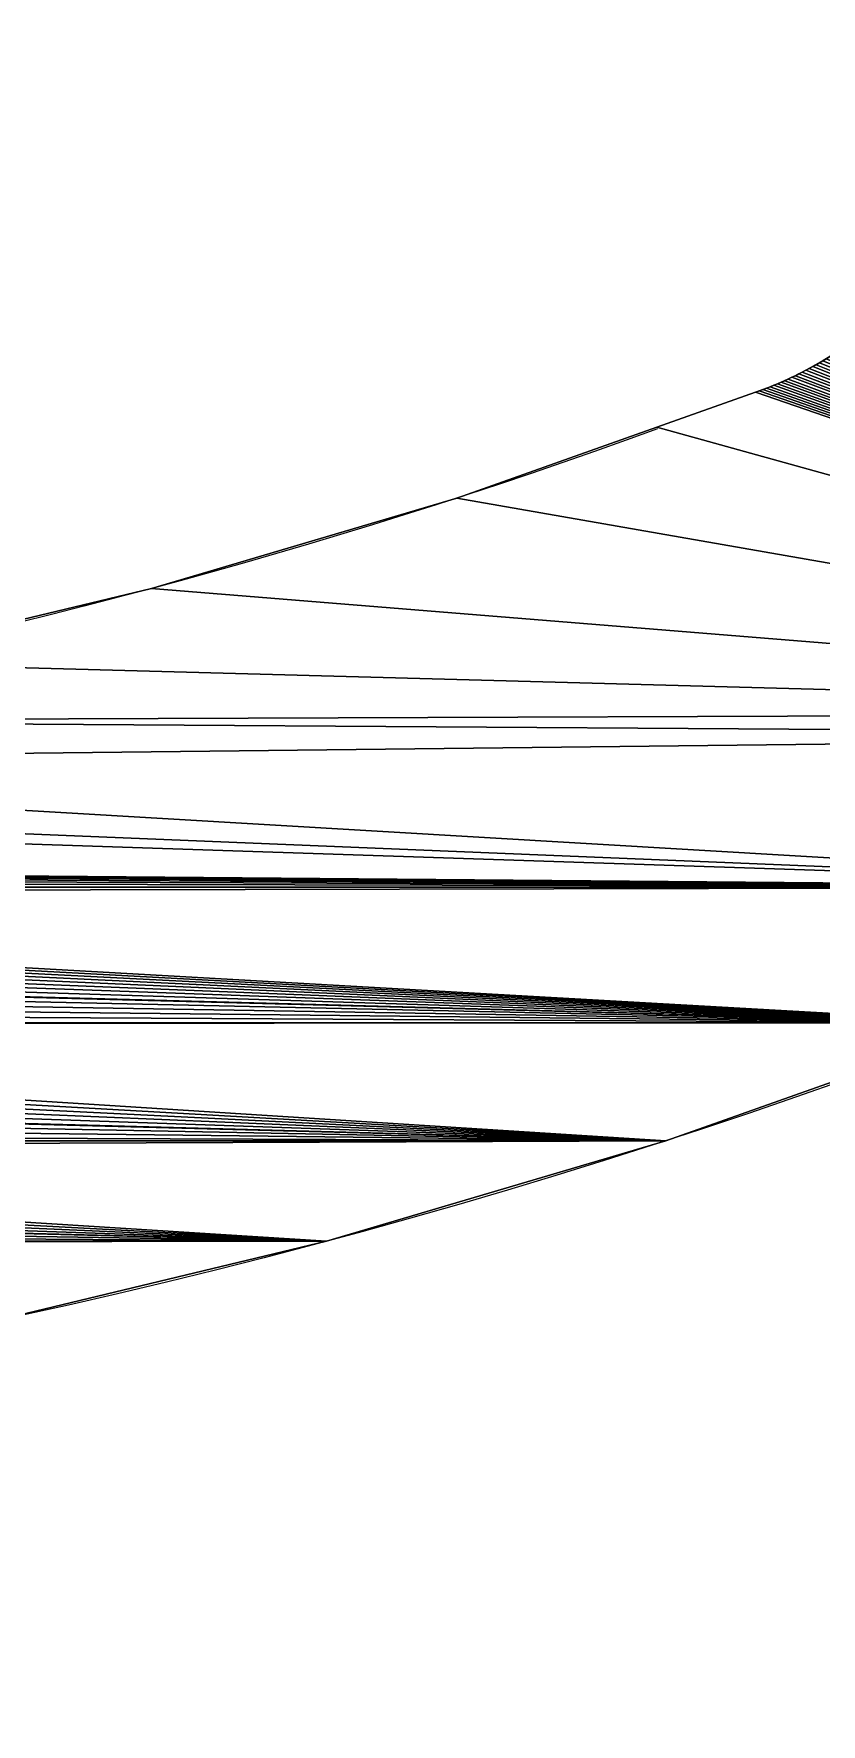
# Model space of a CAD drawing. Header units: millimetres. Extents: x 2995 to 3227, y 1383 to 1648.
# Drawn here: x 3182.14 to 3187.97, y 1537.84 to 1550.35 of the extents above; entities that cross this region are included whole.
import ezdxf

# ---------------------------------------------------------------- set-up
doc = ezdxf.new("R2010")
doc.units = ezdxf.units.MM

# ---------------------------------------------------------------- blocks, each defined once
blk = doc.blocks.new('Mastil_5')
for p, q in [((45.796, 34.589, -3), (45.796, 34.589, 5)), ((45.811, 34.564, -3), (45.811, 34.564, 5)), ((45.825, 34.538, -3), (45.825, 34.538, 5)), ((45.839, 34.513, -3), (45.839, 34.513, 5)), ((45.852, 34.487, -3), (45.852, 34.487, 5)), ((45.866, 34.461, -3), (45.866, 34.461, 5)), ((45.879, 34.436, -3), (45.879, 34.436, 5)), ((45.892, 34.41, -3), (45.892, 34.41, 5)), ((45.904, 34.383, -3), (45.904, 34.383, 5)), ((45.917, 34.357, -3), (45.917, 34.357, 5)), ((45.929, 34.331, -3), (45.929, 34.331, 5)), ((45.94, 34.304, -3), (45.94, 34.304, 5)), ((45.952, 34.278, -3), (45.952, 34.278, 5)), ((45.963, 34.251, -3), (45.963, 34.251, 5)), ((45.974, 34.224, -3), (45.974, 34.224, 5)), ((45.985, 34.197, -3), (45.985, 34.197, 5)), ((45.995, 34.17, -3), (45.995, 34.17, 5)), ((46.005, 34.143, -3), (46.005, 34.143, 5)), ((46.015, 34.115, -3), (46.015, 34.115, 5)), ((51.553, 33.451, -3), (51.553, 33.451, 5)), ((46.798, 31.906, -3), (46.798, 31.906, 5)), ((52.296, 30.941, -3), (52.296, 30.941, 5)), ((47.467, 29.647, -3), (47.467, 29.647, 5))]:
    blk.add_line(p, q)
at = {"color": 250, "true_color": 0x1e1e1e}
for p, q in [((46.273, 33.386, -3), (46.015, 34.115, -3)), ((46.273, 33.386, 5), (46.015, 34.115, 5))]:
    blk.add_line(p, q, dxfattribs=at)
at = {"color": 40, "true_color": 0xffcc32}
blk.add_line((46.273, 33.386, -3), (46.273, 33.386, 5), dxfattribs=at)
at = {"color": 250, "true_color": 0x1e1e1e, "extrusion": (-1.41672e-14, 3.80033e-15, -1)}
blk.add_arc((-4, 18, 3), 50, 152.6083, 207.3917, dxfattribs=at)
at = {"color": 250, "true_color": 0x1e1e1e, "extrusion": (-1.42423e-14, 3.7614e-15, -1)}
blk.add_arc((-4, 18, -5), 50, 152.6083, 207.3917, dxfattribs=at)
at = {"color": 250, "true_color": 0x1e1e1e, "extrusion": (-3.54814e-14, -9.56618e-14, -1)}
blk.add_arc((-43.348, 33.17, 3), 2.83, 90, 160.4861, dxfattribs=at)
at = {"color": 250, "true_color": 0x1e1e1e, "extrusion": (-3.54814e-14, -9.61601e-14, -1)}
blk.add_arc((-43.348, 33.17, -5), 2.83, 90, 160.4861, dxfattribs=at)
at = {"color": 250, "true_color": 0x1e1e1e, "extrusion": (-3.88441e-15, 1.65373e-14, -1)}
for centre in [(-4, 18, 3), (-4, 18, -5)]:
    blk.add_arc(centre, 45, 160, 200, dxfattribs=at)
at = {"color": 250, "true_color": 0x1e1e1e}
mesh = blk.add_polyface(dxfattribs=at)
corners = [(45.688, 34.761, -3), (48.387, 41, -3), (45.705, 34.737, -3), (45.72, 34.712, -3), (45.736, 34.688, -3), (45.752, 34.663, -3), (45.767, 34.639, -3), (45.782, 34.614, -3), (45.796, 34.589, -3), (45.811, 34.564, -3), (45.825, 34.538, -3), (45.839, 34.513, -3), (45.852, 34.487, -3), (45.866, 34.461, -3), (45.879, 34.436, -3), (45.892, 34.41, -3), (45.904, 34.383, -3), (45.917, 34.357, -3), (45.929, 34.331, -3), (45.94, 34.304, -3), (45.952, 34.278, -3), (45.963, 34.251, -3), (45.974, 34.224, -3), (45.985, 34.197, -3), (45.995, 34.17, -3), (46.005, 34.143, -3), (46.015, 34.115, -3), (46.273, 33.386, -3), (46.798, 31.906, -3), (47.467, 29.647, -3), (48.017, 27.356, -3), (48.446, 25.04, -3), (48.55, 40.7, -3), (48.753, 22.704, -3), (49.677, 38.337, -3), (48.938, 20.355, -3), (49, 18, -3)]
mesh.append_faces([[corners[k] for k in face] for face in [(0, 1, 2), (2, 1, 3), (3, 1, 4), (4, 1, 5), (5, 1, 6), (6, 1, 7), (7, 1, 8), (8, 1, 9), (9, 1, 10), (10, 1, 11), (11, 1, 12), (12, 1, 13), (13, 1, 14), (14, 1, 15), (15, 1, 16), (16, 1, 17), (17, 1, 18), (18, 1, 19), (19, 1, 20), (20, 1, 21), (21, 1, 22), (22, 1, 23), (23, 1, 24), (24, 1, 25), (25, 1, 26), (26, 1, 27), (27, 1, 28), (28, 1, 29), (29, 1, 30), (30, 1, 31), (31, 32, 33), (33, 34, 35), (35, 34, 36)]], dxfattribs={"vtx0": -1, "vtx1": -1, "color": 250})
mesh.append_faces([[corners[k] for k in face] for face in [(31, 1, 32), (33, 32, 34)]], dxfattribs={"vtx0": -1, "vtx2": -1, "color": 250})
mesh = blk.add_polyface(dxfattribs=at)
corners = [(48.387, 41, 5), (45.782, 34.614, 5), (45.796, 34.589, 5), (45.811, 34.564, 5), (45.825, 34.538, 5), (45.839, 34.513, 5), (45.852, 34.487, 5), (45.866, 34.461, 5), (45.879, 34.436, 5), (45.892, 34.41, 5), (45.904, 34.383, 5), (45.917, 34.357, 5), (45.929, 34.331, 5), (45.94, 34.304, 5), (45.952, 34.278, 5), (45.963, 34.251, 5), (45.974, 34.224, 5), (45.985, 34.197, 5), (45.995, 34.17, 5), (46.005, 34.143, 5), (46.015, 34.115, 5), (46.273, 33.386, 5), (46.798, 31.906, 5), (47.467, 29.647, 5), (48.017, 27.356, 5), (48.446, 25.04, 5), (48.55, 40.7, 5), (48.753, 22.704, 5), (49.677, 38.337, 5), (48.938, 20.355, 5), (49.718, 18.908, 5), (50.679, 35.918, 5), (50.687, 19.827, 5), (51.553, 33.451, 5), (51.605, 19.997, 5), (52.296, 30.941, 5), (52.313, 19.827, 5), (52.907, 28.396, 5)]
mesh.append_faces([[corners[k] for k in face] for face in [(0, 25, 26), (26, 27, 28), (28, 30, 31), (31, 32, 33), (33, 34, 35), (35, 36, 37)]], dxfattribs={"vtx0": -1, "vtx1": -1, "color": 250})
mesh.append_faces([[corners[k] for k in face] for face in [(0, 1, 2), (0, 2, 3), (0, 3, 4), (0, 4, 5), (0, 5, 6), (0, 6, 7), (0, 7, 8), (0, 8, 9), (0, 9, 10), (0, 10, 11), (0, 11, 12), (0, 12, 13), (0, 13, 14), (0, 14, 15), (0, 15, 16), (0, 16, 17), (0, 17, 18), (0, 18, 19), (0, 19, 20), (0, 20, 21), (0, 21, 22), (0, 22, 23), (0, 23, 24), (0, 24, 25), (26, 25, 27), (28, 27, 29)]], dxfattribs={"vtx0": -1, "vtx2": -1, "color": 250})
mesh = blk.add_polyface(dxfattribs=at)
corners = [(48.387, -5, -3), (45.588, 0.732, -3), (45.6, 0.755, -3), (45.612, 0.778, -3), (45.623, 0.801, -3), (45.634, 0.824, -3), (45.644, 0.847, -3), (45.654, 0.871, -3), (45.664, 0.895, -3), (45.673, 0.918, -3), (45.682, 0.943, -3), (46.273, 2.614, -3), (46.798, 4.094, -3), (47.467, 6.353, -3), (48.017, 8.644, -3), (48.446, 10.96, -3), (48.55, -4.7, -3), (48.753, 13.296, -3), (49.677, -2.337, -3), (48.938, 15.645, -3), (49, 18, -3), (49.677, 38.337, -3), (50.679, 35.918, -3), (50.679, 0.082, -3), (51.553, 33.451, -3), (51.553, 2.549, -3), (52.296, 30.941, -3), (52.296, 5.059, -3), (52.907, 28.396, -3), (52.907, 7.604, -3), (53.384, 25.822, -3), (53.384, 10.178, -3), (53.726, 23.226, -3), (53.726, 12.774, -3), (53.931, 20.617, -3), (53.931, 15.383, -3), (54, 18, -3)]
mesh.append_faces([[corners[k] for k in face] for face in [(35, 34, 36)]], dxfattribs={"vtx0": -1, "color": 250})
mesh.append_faces([[corners[k] for k in face] for face in [(0, 15, 16), (16, 17, 18), (18, 22, 23), (23, 24, 25), (25, 26, 27), (27, 28, 29), (29, 30, 31), (31, 32, 33), (33, 34, 35)]], dxfattribs={"vtx0": -1, "vtx1": -1, "color": 250})
mesh.append_faces([[corners[k] for k in face] for face in [(18, 20, 21)]], dxfattribs={"vtx0": -1, "vtx1": -1, "vtx2": -1, "color": 250})
mesh.append_faces([[corners[k] for k in face] for face in [(0, 1, 2), (0, 2, 3), (0, 3, 4), (0, 4, 5), (0, 5, 6), (0, 6, 7), (0, 7, 8), (0, 8, 9), (0, 9, 10), (0, 10, 11), (0, 11, 12), (0, 12, 13), (0, 13, 14), (0, 14, 15), (16, 15, 17), (18, 17, 19), (18, 19, 20), (18, 21, 22), (23, 22, 24), (25, 24, 26), (27, 26, 28), (29, 28, 30), (31, 30, 32), (33, 32, 34)]], dxfattribs={"vtx0": -1, "vtx2": -1, "color": 250})
mesh = blk.add_polyface(dxfattribs=at)
corners = [(49.677, 38.337, 5), (48.938, 20.355, 5), (49, 18, 5), (49.5, 18, 5), (49.503, 18.105, 5), (49.511, 18.209, 5), (49.525, 18.313, 5), (49.544, 18.416, 5), (49.568, 18.518, 5), (49.598, 18.618, 5), (49.633, 18.717, 5), (49.673, 18.813, 5), (49.718, 18.908, 5), (50.679, 35.918, 5), (49.768, 19, 5), (49.823, 19.089, 5), (49.882, 19.176, 5), (49.946, 19.259, 5), (50.014, 19.338, 5), (50.086, 19.414, 5), (50.162, 19.486, 5), (50.241, 19.554, 5), (50.324, 19.618, 5), (50.411, 19.677, 5), (50.5, 19.732, 5), (50.592, 19.782, 5), (50.687, 19.827, 5), (51.553, 33.451, 5), (50.783, 19.867, 5), (50.882, 19.902, 5), (50.982, 19.932, 5), (51.084, 19.956, 5), (51.187, 19.975, 5), (51.291, 19.989, 5), (51.395, 19.997, 5), (51.5, 20, 5), (51.605, 19.997, 5), (52.907, 28.396, 5), (52.914, 19.414, 5), (53.384, 25.822, 5)]
mesh.append_faces([[corners[k] for k in face] for face in [(37, 38, 39)]], dxfattribs={"vtx0": -1, "vtx1": -1, "color": 250})
mesh.append_faces([[corners[k] for k in face] for face in [(0, 2, 3)]], dxfattribs={"vtx0": -1, "vtx1": -1, "vtx2": -1, "color": 250})
mesh.append_faces([[corners[k] for k in face] for face in [(0, 1, 2), (0, 3, 4), (0, 4, 5), (0, 5, 6), (0, 6, 7), (0, 7, 8), (0, 8, 9), (0, 9, 10), (0, 10, 11), (0, 11, 12), (13, 12, 14), (13, 14, 15), (13, 15, 16), (13, 16, 17), (13, 17, 18), (13, 18, 19), (13, 19, 20), (13, 20, 21), (13, 21, 22), (13, 22, 23), (13, 23, 24), (13, 24, 25), (13, 25, 26), (27, 28, 29), (27, 29, 30), (27, 30, 31), (27, 31, 32), (27, 32, 33), (27, 33, 34), (27, 34, 35), (27, 35, 36)]], dxfattribs={"vtx0": -1, "vtx2": -1, "color": 250})
mesh = blk.add_polyface(dxfattribs=at)
corners = [(50.679, 35.918, -3), (51.553, 33.451, 5), (51.553, 33.451, -3), (50.679, 35.918, 5)]
mesh.append_faces([[corners[k] for k in face] for face in [(0, 1, 2), (1, 0, 3)]], dxfattribs={"vtx0": -1, "color": 250})
mesh = blk.add_polyface(dxfattribs=at)
corners = [(45.782, 34.614, 5), (45.796, 34.589, -3), (45.796, 34.589, 5), (45.782, 34.614, -3)]
mesh.append_faces([[corners[k] for k in face] for face in [(0, 1, 2), (1, 0, 3)]], dxfattribs={"vtx0": -1, "color": 250})
mesh = blk.add_polyface(dxfattribs=at)
corners = [(45.811, 34.564, 5), (45.796, 34.589, -3), (45.811, 34.564, -3), (45.796, 34.589, 5)]
mesh.append_faces([[corners[k] for k in face] for face in [(0, 1, 2), (1, 0, 3)]], dxfattribs={"vtx0": -1, "color": 250})
mesh = blk.add_polyface(dxfattribs=at)
corners = [(45.825, 34.538, 5), (45.811, 34.564, -3), (45.825, 34.538, -3), (45.811, 34.564, 5)]
mesh.append_faces([[corners[k] for k in face] for face in [(0, 1, 2), (1, 0, 3)]], dxfattribs={"vtx0": -1, "color": 250})
mesh = blk.add_polyface(dxfattribs=at)
corners = [(45.839, 34.513, 5), (45.825, 34.538, -3), (45.839, 34.513, -3), (45.825, 34.538, 5)]
mesh.append_faces([[corners[k] for k in face] for face in [(0, 1, 2), (1, 0, 3)]], dxfattribs={"vtx0": -1, "color": 250})
mesh = blk.add_polyface(dxfattribs=at)
corners = [(45.852, 34.487, 5), (45.839, 34.513, -3), (45.852, 34.487, -3), (45.839, 34.513, 5)]
mesh.append_faces([[corners[k] for k in face] for face in [(0, 1, 2), (1, 0, 3)]], dxfattribs={"vtx0": -1, "color": 250})
mesh = blk.add_polyface(dxfattribs=at)
corners = [(45.866, 34.461, 5), (45.852, 34.487, -3), (45.866, 34.461, -3), (45.852, 34.487, 5)]
mesh.append_faces([[corners[k] for k in face] for face in [(0, 1, 2), (1, 0, 3)]], dxfattribs={"vtx0": -1, "color": 250})
mesh = blk.add_polyface(dxfattribs=at)
corners = [(45.879, 34.436, 5), (45.866, 34.461, -3), (45.879, 34.436, -3), (45.866, 34.461, 5)]
mesh.append_faces([[corners[k] for k in face] for face in [(0, 1, 2), (1, 0, 3)]], dxfattribs={"vtx0": -1, "color": 250})
mesh = blk.add_polyface(dxfattribs=at)
corners = [(45.892, 34.41, 5), (45.879, 34.436, -3), (45.892, 34.41, -3), (45.879, 34.436, 5)]
mesh.append_faces([[corners[k] for k in face] for face in [(0, 1, 2), (1, 0, 3)]], dxfattribs={"vtx0": -1, "color": 250})
mesh = blk.add_polyface(dxfattribs=at)
corners = [(45.892, 34.41, 5), (45.904, 34.383, -3), (45.904, 34.383, 5), (45.892, 34.41, -3)]
mesh.append_faces([[corners[k] for k in face] for face in [(0, 1, 2), (1, 0, 3)]], dxfattribs={"vtx0": -1, "color": 250})
mesh = blk.add_polyface(dxfattribs=at)
corners = [(45.917, 34.357, 5), (45.904, 34.383, -3), (45.917, 34.357, -3), (45.904, 34.383, 5)]
mesh.append_faces([[corners[k] for k in face] for face in [(0, 1, 2), (1, 0, 3)]], dxfattribs={"vtx0": -1, "color": 250})
mesh = blk.add_polyface(dxfattribs=at)
corners = [(45.929, 34.331, 5), (45.917, 34.357, -3), (45.929, 34.331, -3), (45.917, 34.357, 5)]
mesh.append_faces([[corners[k] for k in face] for face in [(0, 1, 2), (1, 0, 3)]], dxfattribs={"vtx0": -1, "color": 250})
mesh = blk.add_polyface(dxfattribs=at)
corners = [(45.94, 34.304, 5), (45.929, 34.331, -3), (45.94, 34.304, -3), (45.929, 34.331, 5)]
mesh.append_faces([[corners[k] for k in face] for face in [(0, 1, 2), (1, 0, 3)]], dxfattribs={"vtx0": -1, "color": 250})
mesh = blk.add_polyface(dxfattribs=at)
corners = [(45.952, 34.278, 5), (45.94, 34.304, -3), (45.952, 34.278, -3), (45.94, 34.304, 5)]
mesh.append_faces([[corners[k] for k in face] for face in [(0, 1, 2), (1, 0, 3)]], dxfattribs={"vtx0": -1, "color": 250})
mesh = blk.add_polyface(dxfattribs=at)
corners = [(45.963, 34.251, 5), (45.952, 34.278, -3), (45.963, 34.251, -3), (45.952, 34.278, 5)]
mesh.append_faces([[corners[k] for k in face] for face in [(0, 1, 2), (1, 0, 3)]], dxfattribs={"vtx0": -1, "color": 250})
mesh = blk.add_polyface(dxfattribs=at)
corners = [(45.974, 34.224, 5), (45.963, 34.251, -3), (45.974, 34.224, -3), (45.963, 34.251, 5)]
mesh.append_faces([[corners[k] for k in face] for face in [(0, 1, 2), (1, 0, 3)]], dxfattribs={"vtx0": -1, "color": 250})
mesh = blk.add_polyface(dxfattribs=at)
corners = [(45.985, 34.197, 5), (45.974, 34.224, -3), (45.985, 34.197, -3), (45.974, 34.224, 5)]
mesh.append_faces([[corners[k] for k in face] for face in [(0, 1, 2), (1, 0, 3)]], dxfattribs={"vtx0": -1, "color": 250})
mesh = blk.add_polyface(dxfattribs=at)
corners = [(45.995, 34.17, 5), (45.985, 34.197, -3), (45.995, 34.17, -3), (45.985, 34.197, 5)]
mesh.append_faces([[corners[k] for k in face] for face in [(0, 1, 2), (1, 0, 3)]], dxfattribs={"vtx0": -1, "color": 250})
mesh = blk.add_polyface(dxfattribs=at)
corners = [(45.995, 34.17, 5), (46.005, 34.143, -3), (46.005, 34.143, 5), (45.995, 34.17, -3)]
mesh.append_faces([[corners[k] for k in face] for face in [(0, 1, 2), (1, 0, 3)]], dxfattribs={"vtx0": -1, "color": 250})
mesh = blk.add_polyface(dxfattribs=at)
corners = [(46.015, 34.115, 5), (46.005, 34.143, -3), (46.015, 34.115, -3), (46.005, 34.143, 5)]
mesh.append_faces([[corners[k] for k in face] for face in [(0, 1, 2), (1, 0, 3)]], dxfattribs={"vtx0": -1, "color": 250})
mesh = blk.add_polyface(dxfattribs=at)
corners = [(46.273, 33.386, 5), (46.015, 34.115, -3), (46.273, 33.386, -3), (46.015, 34.115, 5)]
mesh.append_faces([[corners[k] for k in face] for face in [(0, 1, 2), (1, 0, 3)]], dxfattribs={"vtx0": -1, "color": 250})
mesh = blk.add_polyface(dxfattribs=at)
corners = [(51.553, 33.451, 5), (50.687, 19.827, 5), (50.783, 19.867, 5), (52.296, 30.941, 5), (51.605, 19.997, 5), (51.709, 19.989, 5), (51.813, 19.975, 5), (51.916, 19.956, 5), (52.018, 19.932, 5), (52.118, 19.902, 5), (52.217, 19.867, 5), (52.313, 19.827, 5), (52.907, 28.396, 5), (52.408, 19.782, 5), (52.5, 19.732, 5), (52.589, 19.677, 5), (52.676, 19.618, 5), (52.759, 19.554, 5), (52.838, 19.486, 5), (52.914, 19.414, 5), (53.384, 25.822, 5), (52.986, 19.338, 5), (53.054, 19.259, 5), (53.118, 19.176, 5), (53.177, 19.089, 5), (53.232, 19, 5), (53.282, 18.908, 5), (53.327, 18.813, 5), (53.367, 18.717, 5), (53.402, 18.618, 5), (53.726, 23.226, 5), (53.432, 18.518, 5), (53.456, 18.416, 5), (53.475, 18.313, 5), (53.489, 18.209, 5), (53.497, 18.105, 5), (53.5, 18, 5), (53.931, 15.383, 5), (53.931, 20.617, 5)]
mesh.append_faces([[corners[k] for k in face] for face in [(20, 29, 30), (30, 37, 38)]], dxfattribs={"vtx0": -1, "vtx1": -1, "color": 250})
mesh.append_faces([[corners[k] for k in face] for face in [(0, 1, 2), (3, 4, 5), (3, 5, 6), (3, 6, 7), (3, 7, 8), (3, 8, 9), (3, 9, 10), (3, 10, 11), (12, 11, 13), (12, 13, 14), (12, 14, 15), (12, 15, 16), (12, 16, 17), (12, 17, 18), (12, 18, 19), (20, 19, 21), (20, 21, 22), (20, 22, 23), (20, 23, 24), (20, 24, 25), (20, 25, 26), (20, 26, 27), (20, 27, 28), (20, 28, 29), (30, 29, 31), (30, 31, 32), (30, 32, 33), (30, 33, 34), (30, 34, 35), (30, 35, 36)]], dxfattribs={"vtx0": -1, "vtx2": -1, "color": 250})
mesh = blk.add_polyface(dxfattribs=at)
corners = [(51.553, 33.451, -3), (52.296, 30.941, 5), (52.296, 30.941, -3), (51.553, 33.451, 5)]
mesh.append_faces([[corners[k] for k in face] for face in [(0, 1, 2), (1, 0, 3)]], dxfattribs={"vtx0": -1, "color": 250})
mesh = blk.add_polyface(dxfattribs=at)
corners = [(46.798, 31.906, 5), (46.273, 33.386, -3), (46.798, 31.906, -3), (46.273, 33.386, 5)]
mesh.append_faces([[corners[k] for k in face] for face in [(0, 1, 2), (1, 0, 3)]], dxfattribs={"vtx0": -1, "color": 250})
mesh = blk.add_polyface(dxfattribs=at)
corners = [(47.467, 29.647, 5), (46.798, 31.906, -3), (47.467, 29.647, -3), (46.798, 31.906, 5)]
mesh.append_faces([[corners[k] for k in face] for face in [(0, 1, 2), (1, 0, 3)]], dxfattribs={"vtx0": -1, "color": 250})
mesh = blk.add_polyface(dxfattribs=at)
corners = [(52.296, 30.941, -3), (52.907, 28.396, 5), (52.907, 28.396, -3), (52.296, 30.941, 5)]
mesh.append_faces([[corners[k] for k in face] for face in [(0, 1, 2), (1, 0, 3)]], dxfattribs={"vtx0": -1, "color": 250})
mesh = blk.add_polyface(dxfattribs=at)
corners = [(48.017, 27.356, 5), (47.467, 29.647, -3), (48.017, 27.356, -3), (47.467, 29.647, 5)]
mesh.append_faces([[corners[k] for k in face] for face in [(0, 1, 2), (1, 0, 3)]], dxfattribs={"vtx0": -1, "color": 250})

msp = doc.modelspace()

# ---------------------------------------------------------------- block references
at = {"rotation": 270}
msp.add_blockref('Mastil_5', (3153.368, 1593.71, 3), dxfattribs=at)

doc.saveas('drawing.dxf')
